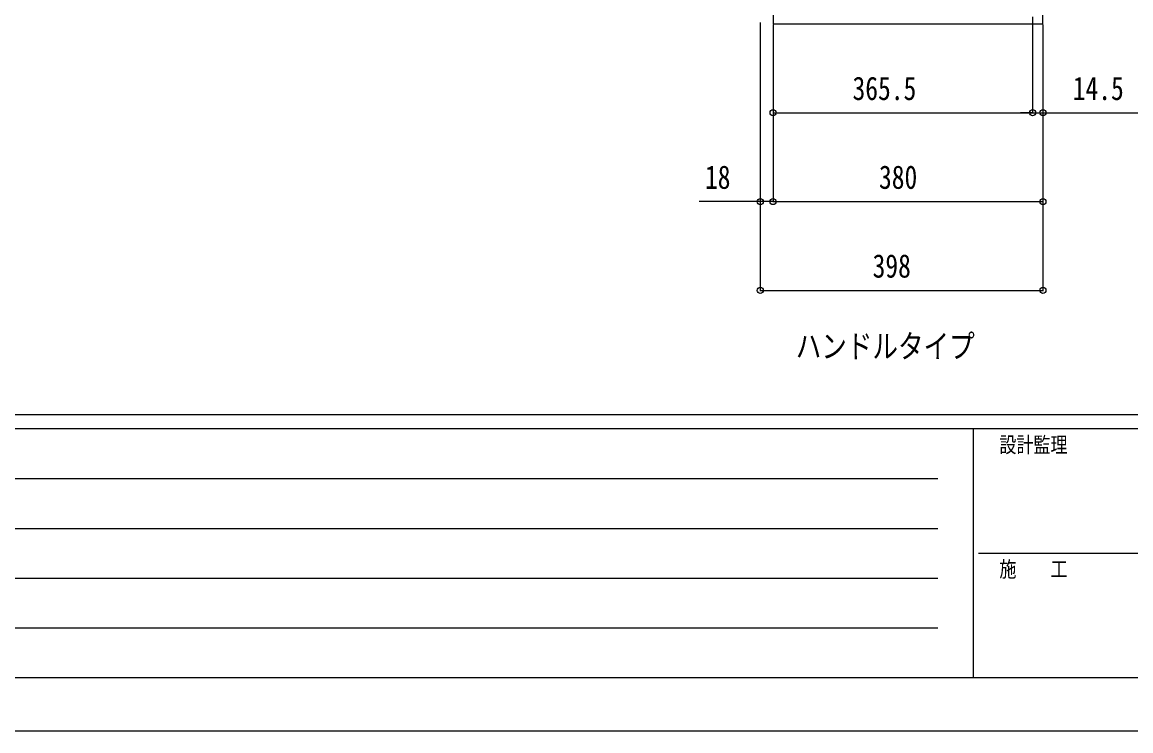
# Model space of a CAD drawing. Units: millimetres, scale not verified. Extents: x -4205 to 4205, y -2970 to 2970.
# Drawn here: x -2644 to -1083, y -2970 to -1972 of the extents above; entities that cross this region are included whole.
import ezdxf
from ezdxf.enums import TextEntityAlignment as Align

# ---------------------------------------------------------------- set-up
doc = ezdxf.new("R2010")
doc.units = ezdxf.units.MM
doc.header["$LTSCALE"] = 20
for name, color, linetype in [('0-1_USER1', 3, 'Continuous'), ('0-3_YKK_12', 2, 'Continuous'), ('0-5_YKK_D', 6, 'Continuous'), ('0-6_YKK_ZWAK', 7, 'Continuous')]:
    doc.layers.add(name, color=color, linetype=linetype)
doc.styles.add('ＭＳ ゴシック', font='')
doc.styles.get('ＭＳ ゴシック').set_extended_font_data('MS Gothic')

msp = doc.modelspace()

# ---------------------------------------------------------------- linework, layer by layer
at = {"layer": '0-3_YKK_12'}
msp.add_lwpolyline([(-1586.98, -1975), (-1206.98, -1975), (-1206.98, -1195), (-1586.98, -1195)], close=True, dxfattribs=at)
at = {"layer": '0-5_YKK_D'}
for p, q in [((-1221.48, -1964.75), (-1221.48, -2101)), ((-1221.48, -1964.75), (-1221.48, -2101)), ((-1604.98, -1973), (-1604.98, -2226)), ((-1604.98, -1973), (-1604.98, -2351)), ((-1586.98, -1976), (-1586.98, -2101)), ((-1586.98, -1976), (-1586.98, -2226)), ((-1586.98, -1976), (-1586.98, -2226)), ((-1206.98, -1976), (-1206.98, -2101)), ((-1206.98, -1976), (-1206.98, -2226)), ((-1206.98, -1976), (-1206.98, -2351)), ((-1586.98, -2100), (-1221.48, -2100)), ((-1221.48, -2100), (-1238.48, -2100)), ((-1221.48, -2100), (-1206.98, -2100)), ((-1206.98, -2100), (-1044.18, -2100)), ((-1586.98, -2225), (-1206.98, -2225)), ((-1604.98, -2350), (-1206.98, -2350))]:
    msp.add_line(p, q, dxfattribs=at)
msp.add_lwpolyline([(-1586.98, -2225), (-1604.98, -2225), (-1690.78, -2225)], dxfattribs=at)
for centre in [(-1586.98, -2100), (-1221.48, -2100), (-1221.48, -2100), (-1206.98, -2100), (-1604.98, -2225), (-1586.98, -2225), (-1586.98, -2225), (-1206.98, -2225), (-1604.98, -2350), (-1206.98, -2350)]:
    msp.add_circle(centre, 4.25, dxfattribs=at)
at = {"layer": '0-6_YKK_ZWAK'}
for p, q in [((3895.02, -2525), (-3904.98, -2525)), ((-1304.98, -2545), (-3904.98, -2545)), ((-1304.98, -2545), (-1304.98, -2895)), ((-4.98, -2545), (-1304.98, -2545)), ((-3862.48, -2615), (-1354.98, -2615)), ((-3862.48, -2685), (-1354.98, -2685)), ((-1297.48, -2720), (-4.98, -2720)), ((-3862.48, -2755), (-1354.98, -2755)), ((-3862.48, -2825), (-1354.98, -2825)), ((-3904.98, -2895), (-1304.98, -2895)), ((-1304.98, -2895), (-4.98, -2895))]:
    msp.add_line(p, q, dxfattribs=at)
msp.add_lwpolyline([(-4205, -2970), (4205, -2970), (4205, 2970), (-4205, 2970)], close=True, dxfattribs=at)

# ---------------------------------------------------------------- texts
at = {"layer": '0-1_USER1', "style": 'ＭＳ ゴシック', "width": 0.8}
msp.add_text('ハンドルタイプ', height=32.99, dxfattribs=at).set_placement((-1555, -2455), align=Align.BOTTOM_LEFT)
at = {"layer": '0-5_YKK_D', "style": 'ＭＳ ゴシック', "width": 0.8}
for s, p in [('365.5', (-1475.03, -2092)), ('14.5', (-1164.98, -2092)), ('18', (-1682.78, -2217)), ('380', (-1437.78, -2217)), ('398', (-1446.78, -2342))]:
    msp.add_text(s, height=32.99, dxfattribs=at).set_placement(p, align=Align.BOTTOM_LEFT)
at = {"layer": '0-6_YKK_ZWAK', "style": 'ＭＳ ゴシック', "width": 0.8}
for s, p in [('設計監理', (-1268.31, -2585)), ('施\u3000\u3000工', (-1268.31, -2760))]:
    msp.add_text(s, height=21.99, dxfattribs=at).set_placement(p, align=Align.BOTTOM_LEFT)

doc.saveas('drawing.dxf')
